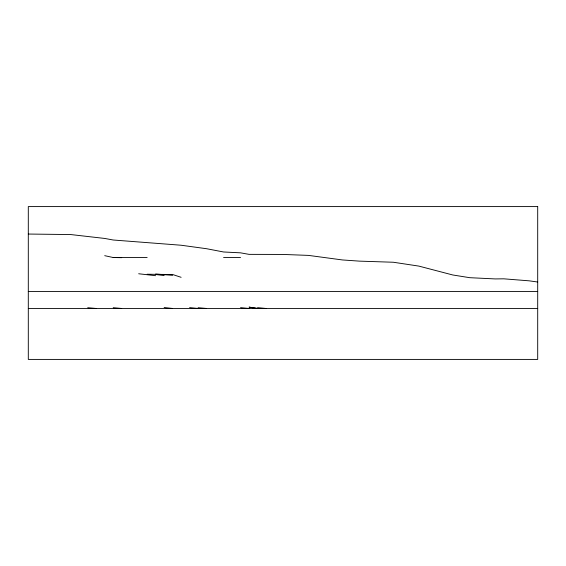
<?xml version="1.0" encoding="UTF-8"?>
<svg xmlns="http://www.w3.org/2000/svg" width="566" height="566" viewBox="0 0 566 566"><rect width="100%" height="100%" fill="white"/><g stroke="black" fill="none" stroke-linecap="round" stroke-linejoin="round"><path stroke-width="0.85" d="M28.3 234.048L70.75 234.557L104.71 238.442L113.2 240.005L181.12 245.234L206.59 248.722L223.57 251.983L240.55 252.839L249.04 254.36L283 254.438L308.47 255.393L342.43 259.95L359.41 261.131L393.37 262.249L418.84 266.098L452.8 274.984L469.78 277.694L495.25 278.925L503.74 278.819L529.21 280.835L537.7 282.017M104.71 255.669L113.2 257.53L147.16 257.53M223.57 257.53L240.55 257.53M147.16 274.241L172.63 274.51L181.12 277.312M28.3 291.49L537.7 291.49M28.3 308.47L537.7 308.47M113.2 257.53L121.69 257.679M155.65 274.015L172.63 275.338M138.67 273.76L155.65 275.699M87.73 307.706L96.22 308.47M198.1 307.692L206.59 308.47M113.2 307.692L121.69 308.47M257.53 307.621L266.02 308.47M240.55 307.621L249.04 308.47M189.61 307.6L198.1 308.47M164.14 307.515L172.63 308.47M155.65 274.51L164.14 275.571M537.7 206.59L28.3 206.59L28.3 359.41L537.7 359.41L537.7 206.59M257.53 308.456L249.04 307.133L257.53 308.47"/></g></svg>
